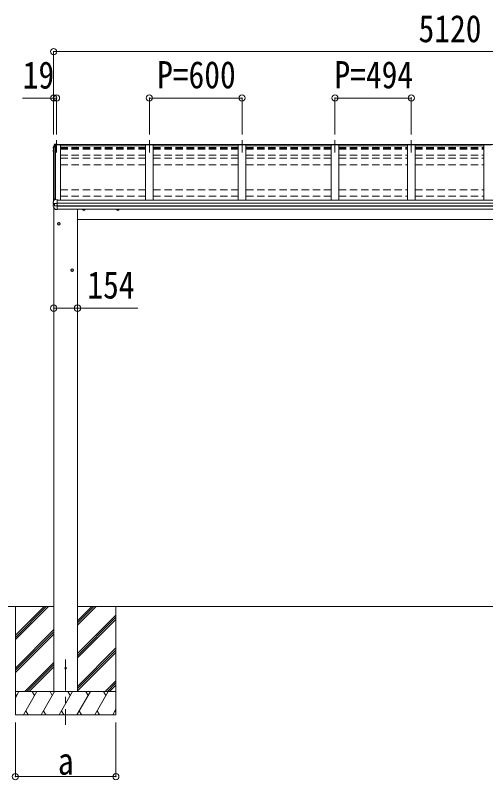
# Model space of a CAD drawing. Units: millimetres at full size, sheet at 1:40; some dimension numbers follow another scale. Extents: x -11243 to 11243, y -7760 to 7760.
# Drawn here: x -7394 to -4352, y -5093 to -153 of the extents above; entities that cross this region are included whole.
import ezdxf
from ezdxf.enums import TextEntityAlignment as Align

# ---------------------------------------------------------------- set-up
doc = ezdxf.new("R2010")
doc.units = ezdxf.units.MM
doc.header["$LTSCALE"] = 40
doc.header["$PDMODE"] = 32
doc.header["$PDSIZE"] = 40
doc.linetypes.add('CHAIN1', pattern=[8, 5, -1, 1, -1])
doc.linetypes.add('DASHED1', pattern=[1.8, 1.2, -0.6])
for name, color, linetype, lineweight in [('0-0_0', 7, 'Continuous', 9), ('0-1_本体', 5, 'CHAIN1', 9), ('0-3_ELV2', 4, 'Continuous', 9), ('0-6_OTH_LINE', 6, 'Continuous', 9)]:
    doc.layers.add(name, color=color, linetype=linetype, lineweight=lineweight)
doc.styles.add('ＭＳ ゴシック', font='')
doc.styles.get('ＭＳ ゴシック').set_extended_font_data('MS Gothic')

msp = doc.modelspace()

# ---------------------------------------------------------------- linework, layer by layer
at = {"layer": '0-0_0'}
for p, q in [((-7145.74, -3972.64), (-7775.35, -3972.64)), ((-7393.74, -3972.64), (-7393.74, -4672.64)), ((-7393.74, -4158.61), (-7207.76, -3972.64)), ((-7393.74, -4172.76), (-7193.61, -3972.64)), ((-7393.74, -4186.9), (-7179.47, -3972.64)), ((-7393.74, -3974.77), (-7391.6, -3972.64)), ((-2180.74, -3972.64), (-6991.74, -3972.64)), ((-6991.74, -4093.27), (-6871.1, -3972.64)), ((-6991.74, -4079.12), (-6885.25, -3972.64)), ((-6991.74, -4064.98), (-6899.39, -3972.64)), ((-6743.74, -3972.64), (-6743.74, -4672.64)), ((-6991.74, -4277.11), (-6743.74, -4029.12)), ((-6991.74, -4291.25), (-6743.74, -4043.26)), ((-6991.74, -4305.4), (-6743.74, -4057.4)), ((-7393.74, -4370.75), (-7145.74, -4122.75)), ((-7393.74, -4384.89), (-7145.74, -4136.89)), ((-7393.74, -4399.03), (-7145.74, -4151.03)), ((-6991.74, -4489.24), (-6743.74, -4241.25)), ((-6991.74, -4503.39), (-6743.74, -4255.39)), ((-6991.74, -4517.53), (-6743.74, -4269.53)), ((-7333.49, -4522.64), (-7145.74, -4334.88)), ((-7319.35, -4522.64), (-7145.74, -4349.02)), ((-7305.21, -4522.64), (-7145.74, -4363.16)), ((-6812.99, -4522.64), (-6743.74, -4453.38)), ((-6798.85, -4522.64), (-6743.74, -4467.52)), ((-6784.71, -4522.64), (-6743.74, -4481.66)), ((-6743.74, -4522.64), (-7393.74, -4522.64)), ((-7393.74, -4562.73), (-7370.59, -4522.64)), ((-7385.59, -4548.62), (-7393.74, -4534.5)), ((-7341.72, -4672.64), (-7255.12, -4522.64)), ((-7270.12, -4548.62), (-7285.12, -4522.64)), ((-7226.25, -4672.64), (-7139.65, -4522.64)), ((-7154.65, -4548.62), (-7169.65, -4522.64)), ((-7110.78, -4672.64), (-7024.18, -4522.64)), ((-7039.18, -4548.62), (-7054.18, -4522.63)), ((-6995.31, -4672.64), (-6908.71, -4522.64)), ((-6923.71, -4548.62), (-6938.71, -4522.64)), ((-6879.84, -4672.64), (-6793.24, -4522.64)), ((-6823.24, -4522.64), (-6808.24, -4548.62)), ((-6764.37, -4672.64), (-6743.74, -4636.9)), ((-7393.74, -4672.64), (-6743.74, -4672.64)), ((-7326.72, -4646.66), (-7311.72, -4672.64)), ((-7211.25, -4646.65), (-7196.25, -4672.64)), ((-7095.78, -4646.66), (-7080.78, -4672.64)), ((-6980.31, -4646.66), (-6965.31, -4672.64)), ((-6864.84, -4646.66), (-6849.84, -4672.64)), ((-6749.37, -4646.66), (-6743.74, -4656.41))]:
    msp.add_line(p, q, dxfattribs=at)
at = {"layer": '0-0_0', "linetype": 'DASHED1'}
msp.add_line((-7145.74, -4522.64), (-6991.74, -4522.64), dxfattribs=at)
at = {"layer": '0-1_本体'}
for p, q in [((-7127.24, -959.65), (-7127.24, -1038.91)), ((-6527.24, -959.65), (-6527.24, -1038.91)), ((-5927.24, -959.65), (-5927.24, -1038.91)), ((-5327.24, -959.65), (-5327.24, -1038.91)), ((-4833.24, -959.65), (-4833.24, -1038.91)), ((-7068.74, -4316.69), (-7068.74, -4737.77))]:
    msp.add_line(p, q, dxfattribs=at)
at = {"layer": '0-3_ELV2'}
for p, q in [((-7138.07, -990.38), (-7138.44, -987.91)), ((-7124.24, -984.68), (-7138.4, -985.45)), ((-7127.24, -987.53), (-7127.24, -990.76)), ((-7127.24, -987.53), (-7124.24, -987.53)), ((-7124.24, -987.53), (-7124.24, -984.68)), ((-7149.11, -1025.65), (-7149.11, -1029.7)), ((-7149.07, -1025.32), (-7149.08, -1025.38)), ((-7148.71, -1006.7), (-7148.71, -1010.72)), ((-7146.24, -1028.07), (-7148.06, -1028.42)), ((-7147.66, -1012), (-7146.24, -1012.27)), ((-7146.24, -1024.06), (-7147.37, -1024.2)), ((-7147.09, -1029.76), (-7146.24, -1029.59)), ((-7146.24, -1010.4), (-7146.8, -1010.29)), ((-7146.24, -1010.75), (-7146.8, -1010.64)), ((-7146.24, -1009.37), (-7139.11, -990.82)), ((-7146.24, -1009.37), (-7146.24, -1353.65)), ((-7139.41, -990.66), (-7138.22, -990.6)), ((-7139.24, -991.13), (-7139.24, -1339.13)), ((-7139.11, -990.82), (-7102.24, -990.82)), ((-7138.22, -990.6), (-7138.44, -989.11)), ((-7127.24, -989.78), (-7138.07, -990.38)), ((-7138.07, -990.38), (-7138.07, -990.81)), ((-7138.07, -990.76), (-7127.24, -990.76)), ((-7133.54, -1344.5), (-7133.54, -990.82)), ((-7102.24, -990.82), (-7102.24, -1347.08)), ((-7102.24, -996.22), (-6552.24, -996.22)), ((-6502.24, -990.82), (-6552.24, -990.82)), ((-6552.24, -990.82), (-6552.24, -1347.08)), ((-6502.24, -990.82), (-6502.24, -1347.08)), ((-6502.24, -996.22), (-5952.24, -996.22)), ((-5902.24, -990.82), (-5952.24, -990.82)), ((-5952.24, -990.82), (-5952.24, -1347.08)), ((-5902.24, -990.82), (-5902.24, -1347.08)), ((-5902.24, -996.22), (-5352.24, -996.22)), ((-5302.24, -990.82), (-5352.24, -990.82)), ((-5352.24, -990.82), (-5352.24, -1347.08)), ((-5302.24, -990.82), (-5302.24, -1347.08)), ((-5302.24, -996.22), (-4858.24, -996.22)), ((-4808.24, -990.82), (-4858.24, -990.82)), ((-4858.24, -990.82), (-4858.24, -1347.08)), ((-4808.24, -990.82), (-4808.24, -1347.08)), ((-4808.24, -996.22), (-4364.24, -996.22)), ((-4314.24, -990.82), (-4364.24, -990.82)), ((-4364.24, -990.82), (-4364.24, -1347.08)), ((-7149.28, -1385.99), (-7149.28, -1379.46)), ((-7148.81, -1367.44), (-7148.81, -1360.93)), ((-7141.24, -1377.08), (-7148.47, -1378.48)), ((-7147.94, -1368.43), (-7148.01, -1368.42)), ((-7147.94, -1368.43), (-7147.93, -1368.43)), ((-7140.68, -1369.36), (-7147.06, -1368.57)), ((-7146.24, -1368.67), (-7146.24, -1378.05)), ((-7141.24, -1369.3), (-7141.24, -1383.09)), ((-7124.24, -1369.36), (-7139.03, -1369.46)), ((-7124.24, -1383.22), (-7139.03, -1383.01)), ((-7124.24, -1407.52), (-7124.24, -1344.04)), ((-7124.24, -1347.08), (-2048.24, -1347.08)), ((-7124.24, -1366.6), (-2048.24, -1366.6)), ((-7124.24, -1367.5), (-2048.24, -1367.5)), ((-7145.74, -1392.14), (-7145.74, -4522.64)), ((-7136.61, -1406.43), (-7136.6, -1406.45)), ((-7124.24, -1407.52), (-7135.82, -1406.9)), ((-7124.24, -1384.74), (-2048.24, -1384.74)), ((-7124.24, -1386.71), (-2048.24, -1386.71)), ((-7124.24, -1404.73), (-2048.24, -1404.73)), ((-6991.74, -1404.73), (-6991.74, -4522.64)), ((-6991.74, -1472.64), (-2180.74, -1472.64))]:
    msp.add_line(p, q, dxfattribs=at)
at = {"layer": '0-3_ELV2', "linetype": 'DASHED1'}
for p, q in [((-7102.24, -1006.34), (-6552.24, -1006.34)), ((-7102.24, -1011.18), (-6552.24, -1011.18)), ((-7102.24, -1012.72), (-6552.24, -1012.72)), ((-7102.24, -1014.68), (-6552.24, -1014.68)), ((-7102.24, -1018.45), (-6552.24, -1018.45)), ((-6502.24, -1006.34), (-5952.24, -1006.34)), ((-6502.24, -1011.18), (-5952.24, -1011.18)), ((-6502.24, -1012.72), (-5952.24, -1012.72)), ((-6502.24, -1014.68), (-5952.24, -1014.68)), ((-6502.24, -1018.45), (-5952.24, -1018.45)), ((-5902.24, -1006.34), (-5352.24, -1006.34)), ((-5902.24, -1011.18), (-5352.24, -1011.18)), ((-5902.24, -1012.72), (-5352.24, -1012.72)), ((-5902.24, -1014.68), (-5352.24, -1014.68)), ((-5902.24, -1018.45), (-5352.24, -1018.45)), ((-5302.24, -1006.34), (-4858.24, -1006.34)), ((-5302.24, -1011.18), (-4858.24, -1011.18)), ((-5302.24, -1012.72), (-4858.24, -1012.72)), ((-5302.24, -1014.68), (-4858.24, -1014.68)), ((-5302.24, -1018.45), (-4858.24, -1018.45)), ((-4808.24, -1006.34), (-4364.24, -1006.34)), ((-4808.24, -1011.18), (-4364.24, -1011.18)), ((-4808.24, -1012.72), (-4364.24, -1012.72)), ((-4808.24, -1014.68), (-4364.24, -1014.68)), ((-4808.24, -1018.45), (-4364.24, -1018.45)), ((-7102.24, -1055.76), (-6552.24, -1055.76)), ((-7102.24, -1076.91), (-6552.24, -1076.91)), ((-6502.24, -1055.76), (-5952.24, -1055.76)), ((-6502.24, -1076.91), (-5952.24, -1076.91)), ((-5902.24, -1055.76), (-5352.24, -1055.76)), ((-5902.24, -1076.91), (-5352.24, -1076.91)), ((-5302.24, -1055.76), (-4858.24, -1055.76)), ((-5302.24, -1076.91), (-4858.24, -1076.91)), ((-4808.24, -1055.76), (-4364.24, -1055.76)), ((-4808.24, -1076.91), (-4364.24, -1076.91)), ((-7102.24, -1119.43), (-6552.24, -1119.43)), ((-6502.24, -1119.43), (-5952.24, -1119.43)), ((-5902.24, -1119.43), (-5352.24, -1119.43)), ((-5302.24, -1119.43), (-4858.24, -1119.43)), ((-4808.24, -1119.43), (-4364.24, -1119.43)), ((-7102.24, -1279.7), (-6552.24, -1279.7)), ((-6502.24, -1279.7), (-5952.24, -1279.7)), ((-5902.24, -1279.7), (-5352.24, -1279.7)), ((-5302.24, -1279.7), (-4858.24, -1279.7)), ((-4808.24, -1279.7), (-4364.24, -1279.7)), ((-7102.24, -1322.21), (-6552.24, -1322.21)), ((-6502.24, -1322.21), (-5952.24, -1322.21)), ((-5902.24, -1322.21), (-5352.24, -1322.21)), ((-5302.24, -1322.21), (-4858.24, -1322.21)), ((-4808.24, -1322.21), (-4364.24, -1322.21))]:
    msp.add_line(p, q, dxfattribs=at)
at = {"layer": '0-3_ELV2'}
for points in [[(-7141.04, -986.66), (-7145.29, -997.27), (-7148.63, -1006.21), (-7148.7, -1006.49), (-7148.7, -1006.55)], [(-7124.24, -987.11), (-7138.44, -987.91), (-7138.44, -989.11), (-7139.55, -989.17)], [(-7127.24, -990.82), (-7127.24, -987.54), (-2045.24, -987.54)], [(-7149.08, -1025.33), (-7149.11, -1025.51), (-7149.11, -1025.65)], [(-7148.94, -1030.34), (-7147.48, -1032.88), (-7146.24, -1035.01)], [(-7148.7, -1006.55), (-7148.71, -1006.65), (-7148.71, -1006.71)], [(-7141.04, -990.23), (-7142.04, -992.72), (-7143.02, -995.21), (-7143.99, -997.71), (-7144.95, -1000.22), (-7145.89, -1002.73), (-7146.82, -1005.25), (-7147.73, -1007.77), (-7148.64, -1010.29)], [(-7138.13, -990.81), (-7138.22, -990.25), (-7138.22, -990.6)], [(-7148.75, -1360.6), (-7148.8, -1360.81), (-7148.81, -1360.93)], [(-7140.87, -1339.79), (-7141.91, -1342.37), (-7142.93, -1344.96), (-7143.94, -1347.55), (-7144.93, -1350.15), (-7145.91, -1352.76), (-7146.87, -1355.36), (-7147.82, -1357.98), (-7148.75, -1360.6)], [(-7145.46, -1368.66), (-7146.7, -1368.61), (-7147.93, -1368.43)], [(-7140.68, -1369.36), (-7140.44, -1369.39), (-7140.29, -1369.4)], [(-7124.24, -1344.04), (-7138.24, -1344.73), (-7138.24, -1339.08), (-7140, -1339.17)], [(-6951.24, -1412.43), (-6957.74, -1408.68), (-6957.74, -1404.73)], [(-6951.24, -1412.43), (-6944.74, -1408.68), (-6944.74, -1404.73)], [(-6731.25, -1412.43), (-6737.75, -1408.68), (-6737.75, -1404.73)], [(-6731.25, -1412.43), (-6724.75, -1408.68), (-6724.75, -1404.73)], [(-7112.74, -1507.43), (-7119.24, -1503.68), (-7119.24, -1496.17), (-7112.74, -1492.42)], [(-7112.74, -1507.43), (-7106.24, -1503.68), (-7106.24, -1496.17), (-7112.74, -1492.42)], [(-7025.74, -1807.43), (-7032.24, -1803.68), (-7032.24, -1796.17), (-7025.74, -1792.42)], [(-7025.74, -1807.43), (-7019.24, -1803.68), (-7019.24, -1796.17), (-7025.74, -1792.42)]]:
    msp.add_lwpolyline(points, dxfattribs=at)
for centre, radius in [((-7112.74, -1499.93), 8.5), ((-7112.74, -1499.93), 7.7), ((-7112.74, -1499.93), 6.5), ((-7025.74, -1799.93), 8.5), ((-7025.74, -1799.93), 7.7), ((-7025.74, -1799.93), 6.5), ((-7068.74, -4372.64), 5)]:
    msp.add_circle(centre, radius, dxfattribs=at)
for centre, radius, start, end in [((-7138.82, -988.03), 2.62, 80.76, 148.16555), ((-7147.82, -1029.7), 1.3, 100.8784, 209.72862), ((-7147.81, -1025.6), 1.3, 99.76805, 169.97457), ((-7147.41, -1010.72), 1.3, 160.55137, 259.11062), ((-7147.36, -1026.53), 2.32, 92.65141, 119.69627), ((-7147.03, -1030.05), 0.299, 100.87832, 209.80871), ((-6714.47, -781.44), 499.04, 209.85327, 210.09589), ((-6714.47, -781.79), 499.04, 209.85327, 210.09589), ((-7146.75, -1010.34), 0.299, 160.48478, 259.11069), ((-6677.3, -1177.22), 498.52, 158.04646, 160.43093), ((-7146.75, -1009.99), 0.3, 212.93591, 259.04607), ((-7139.47, -990.87), 1.7, 92.9577, 157.99775), ((-7139.4, -990.96), 0.3, 92.95769, 158.00506), ((-7148.28, -1379.46), 0.998, 100.914, 179.94879), ((-7147.81, -1367.44), 1, 180, 258.54639), ((-7141.58, -1366.74), 16.37, 271.41275, 274.51688), ((-7139.95, -1340.17), 1, 92.95955, 157.94622), ((-7148.28, -1385.99), 1, 180, 210.67851), ((-6754.33, -1152.29), 459.05, 210.67556, 213.61643), ((-7135.77, -1405.9), 1, 213.61937, 266.89265), ((-6951.24, -1404.93), 8.5, 178.68482, 1.31518), ((-6951.24, -1404.93), 7.7, 178.54815, 1.45185), ((-6951.24, -1404.93), 6.5, 178.27991, 1.72009), ((-6731.25, -1404.93), 8.5, 178.68472, 1.31528), ((-6731.25, -1404.93), 7.7, 178.54804, 1.45196), ((-6731.25, -1404.93), 6.5, 178.27976, 1.72024)]:
    msp.add_arc(centre, radius, start, end, dxfattribs=at)
for centre, major_axis, ratio, start_param, end_param in [((-7140.24, -1382.9), (1, 0.195), 0.067217, 3.1284981, 3.4826308), ((-7140.39, -1361.84), (9.96, -2.12), 0.734427, 4.8771941, 5.0024979), ((-7140.39, -1390.62), (9.97, 1.96), 0.736539, 1.29146, 1.4167637)]:
    msp.add_ellipse(centre, major_axis=major_axis, ratio=ratio, start_param=start_param, end_param=end_param, dxfattribs=at)
at = {"layer": '0-6_OTH_LINE'}
for p, q in [((-7146.24, -387.54), (-7146.24, -923.01)), ((-7146.24, -387.54), (-2026.24, -387.54)), ((-7146.24, -687.54), (-7346.46, -687.54)), ((-7146.24, -687.54), (-7146.24, -923.01)), ((-7127.24, -687.54), (-7146.24, -687.54)), ((-7127.24, -687.54), (-7127.24, -923.01)), ((-6527.24, -687.54), (-6527.24, -923.01)), ((-6527.24, -687.54), (-5927.24, -687.54)), ((-5927.24, -687.54), (-5927.24, -923.01)), ((-5327.24, -687.54), (-5327.24, -923.01)), ((-5327.24, -687.54), (-4833.24, -687.54)), ((-4833.24, -687.54), (-4833.24, -923.01)), ((-7145.74, -2045.32), (-6991.74, -2045.32)), ((-7393.74, -5072.62), (-7393.74, -4722.64)), ((-6743.74, -5072.62), (-6743.74, -4722.64)), ((-7393.74, -5072.62), (-6743.74, -5072.62))]:
    msp.add_line(p, q, dxfattribs=at)
at = {"layer": '0-6_OTH_LINE', "lineweight": 18}
msp.add_line((-6991.74, -2045.32), (-6602.53, -2045.32), dxfattribs=at)
at = {"layer": '0-6_OTH_LINE'}
for p in [(-7146.24, -387.54), (-7146.24, -687.54), (-7127.24, -687.54), (-6527.24, -687.54), (-5927.24, -687.54), (-5327.24, -687.54), (-4833.24, -687.54), (-7145.74, -2045.32), (-6991.74, -2045.32), (-7393.74, -5072.62), (-6743.74, -5072.62)]:
    msp.add_point(p, dxfattribs=at)

# ---------------------------------------------------------------- texts
at = {"layer": '0-6_OTH_LINE', "color": 7, "style": 'ＭＳ ゴシック', "width": 0.85}
for s, p in [('5120', (-4786.24, -379.54)), ('19', (-7346.13, -679.13)), ('P=600', (-6477.24, -677.54)), ('P=494', (-5330.24, -677.54)), ('154', (-6928.24, -2035.9)), ('a', (-7118.74, -5112.62))]:
    msp.add_text(s, height=176, dxfattribs=at).set_placement(p, align=Align.BOTTOM_LEFT)

doc.saveas('drawing.dxf')
